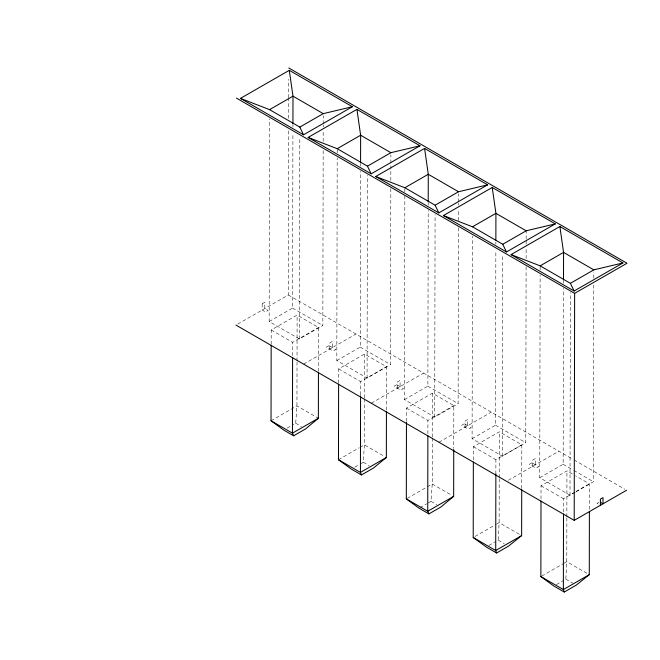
<?xml version="1.0" encoding="UTF-8"?>
<svg xmlns="http://www.w3.org/2000/svg" width="660" height="660" viewBox="0 0 660 660"><rect width="100%" height="100%" fill="white"/><g stroke="black" fill="none" stroke-linecap="round" stroke-linejoin="round"><path stroke-width="0.49" stroke-dasharray="3.3 2.47" d="M323.169 150.661L322.839 325.512L299.417 338.976L269.164 321.511L269.544 118.891M271.169 344.264L271.202 329.975L297.115 315.084L318.541 327.451L318.458 371.324M237.732 324.093L288.354 294.987L288.667 129.607M288.684 118.305L288.725 98.794M288.725 97.762L288.758 79.274M292.594 355.608L292.619 342.35L318.541 327.451M269.164 321.511L292.586 308.047L292.916 133.196M292.924 127.025L292.933 124.971M297.025 362.018L296.942 405.883L295.713 423.225L292.306 425.188M297.025 360.995L297.115 315.084M299.417 338.976L299.797 137.387M323.185 141.405L323.202 131.125M323.21 127.009L323.218 124.954M323.218 123.923L323.235 115.69M329.818 349.09L329.827 342.878L332.442 341.377L332.434 347.589M390.811 188.686L390.481 364.567L367.067 378.031L336.814 360.566L337.194 157.946M337.202 152.798L337.21 149.713M338.613 383.196L338.638 368.915L364.551 354.016L386.512 366.696L386.43 410.57M336.814 360.566L360.236 347.102L360.558 171.22M360.575 166.081L360.575 164.026M360.575 394.861L360.599 381.596L386.512 366.696M364.468 398.912L364.386 444.823L363.297 462.247L359.89 464.211M364.468 397.889L364.551 354.016M367.067 378.031L367.438 175.411M390.827 180.46L390.844 170.173M390.852 169.15L390.86 164.002M390.86 162.979L390.877 154.745M397.46 388.146L397.468 381.934L400.092 380.432L400.075 386.644M458.461 227.741L458.131 403.623L434.709 417.087L404.456 399.622L404.836 195.97M404.844 191.854L404.852 188.768M406.461 421.352L406.486 408.086L432.399 393.187L453.824 405.562L453.742 448.412M427.886 433.719L427.911 420.453L453.824 405.562M404.456 399.622L427.878 386.158L428.208 210.276M428.216 205.136L428.216 203.082M432.316 438.083L432.234 483.994L431.005 501.336L427.589 503.291M432.316 437.06L432.399 393.187M434.709 417.087L435.088 214.467M458.469 220.547L458.494 209.228M458.502 205.112L458.502 203.057M458.502 202.026L458.518 193.801M465.102 427.202L465.11 420.989L467.734 419.488L467.717 425.7M526.102 266.797L525.772 442.678L502.351 456.142L472.098 438.677L472.478 236.049M473.36 459.97L473.385 446.713L499.298 431.813L521.804 444.807L521.722 488.68M472.098 438.677L495.52 425.213L495.85 250.363M495.858 244.192L495.866 242.129M495.866 473.987L495.891 459.707L521.804 444.807M499.216 478.747L499.133 522.621L498.193 540.128L496.485 541.109M499.216 477.724L499.298 431.813M502.351 456.142L502.73 254.546M526.119 258.572L526.135 248.284M526.144 244.167L526.152 240.059M526.152 239.027L526.168 230.802M532.744 466.257L532.76 460.045L535.375 458.535L535.367 464.747M575.198 492.203L569.992 495.19L539.748 477.724L540.119 275.104M540.136 269.965L540.136 266.879M541.002 499.026L541.027 485.76L566.94 470.869L574.736 475.365M539.748 477.724L563.161 464.269L563.491 288.387M563.5 283.239L563.508 281.185M563.508 512.02L563.533 498.754L575.149 492.079M566.857 517.803L566.775 561.668L565.834 579.183L564.127 580.156M566.857 516.78L566.94 470.869M569.992 495.19L570.372 292.57M589.396 509.363L589.446 483.862L575.602 475.86M576.064 491.7L593.414 481.734L593.785 284.254M593.794 278.083L593.81 271.912M303.633 364.147L355.996 334.042M271.029 420.783L296.942 405.883L318.367 418.258M287.191 428.126L291.448 425.675M371.275 403.202L423.646 373.098M338.473 459.723L359.024 447.909M359.914 447.389L364.386 444.823L384.59 456.489M354.775 467.148L359.04 464.698M438.916 442.258L491.287 412.153M407.212 498.374L432.234 483.994L451.869 495.33M419.917 507.705L426.739 503.786M508.307 480.307L558.929 451.201M475.002 536.489L495.553 524.675M496.452 524.155L499.133 522.621L519.907 534.608M576.04 491.568L589.446 483.862M488.812 545.515L495.635 541.596M598.752 502.351L597.011 503.357L600.394 505.312M541.753 576.056L563.203 563.722M564.094 563.211L566.775 561.668L589.281 574.662M556.454 584.57L563.277 580.652M288.354 294.987L573.169 459.426M574.06 459.938L624.797 489.233M292.586 308.047L322.839 325.512M360.236 347.102L390.481 364.567M427.878 386.158L458.131 403.623M495.52 425.213L525.772 442.678M563.161 464.269L572.954 469.912M573.845 470.431L593.414 481.734M271.202 329.975L292.619 342.35M338.638 368.915L360.599 381.596M406.486 408.086L427.911 420.453M473.385 446.713L495.891 459.707M541.027 485.76L563.533 498.754M295.713 423.225L301.471 426.55M363.297 462.247L369.196 465.655M431.005 501.336L436.755 504.661M498.193 540.128L504.24 543.617M565.834 579.183L572.748 583.168M262.185 303.831L262.168 310.043L265.551 311.99L268.174 310.489L264.792 308.534L264.8 302.321L262.185 303.831M329.051 345.634L326.436 347.143L333.193 351.046L335.816 349.544L329.051 345.634M396.693 384.689L394.078 386.199L400.843 390.101L403.458 388.6L396.693 384.689M464.335 423.745L461.719 425.246L468.484 429.157L471.1 427.647L464.335 423.745M531.985 462.8L529.361 464.302L536.126 468.212L538.75 466.702L531.985 462.8"/><path stroke-width="0.99" d="M318.45 372.339L318.367 418.258L305.58 428.926L293.642 435.781L283.775 430.089L271.029 420.783L271.169 345.287M292.594 357.654L292.454 433.15L293.642 435.781M292.933 123.94L292.982 96.17L289.295 70.323L240.479 98.381L303.534 134.788L352.358 106.73L289.295 70.323M386.43 411.592L386.347 457.504L373.411 468.088L361.482 474.944L351.367 469.111L338.473 459.723L338.613 384.219M360.575 162.995L360.632 135.226L356.945 109.37L308.121 137.437L371.184 173.844L419.999 145.777L356.945 109.37M360.575 395.876L360.434 472.403L361.482 474.944M453.742 449.427L453.659 496.361L440.872 507.029L428.934 513.892L419.067 508.192L406.321 498.894L406.461 422.367M427.878 435.757L427.738 511.261L428.934 513.892M428.224 202.051L428.274 174.281L424.586 148.426L375.763 176.492L438.826 212.899L487.649 184.833L424.586 148.426M521.722 489.695L521.631 535.606L508.555 546.109L496.617 552.973L486.255 546.983L473.212 537.512L473.352 462.016M495.866 240.075L495.916 213.337L492.228 187.481L443.413 215.548L506.467 251.955L555.291 223.888L492.228 187.481M495.866 473.987L495.718 550.506L496.617 552.973M589.396 511.409L589.281 574.662L576.196 585.164L564.267 592.028L553.897 586.039L540.862 576.568L541.002 501.072M563.508 280.153L563.558 252.384L559.87 226.537L511.055 254.595L574.109 291.01L622.933 262.944L559.87 226.537M563.508 514.058L563.36 589.562L564.267 592.028M235.983 325.091L574.208 520.361L574.629 293.353L627 263.249L288.783 67.972M600.394 505.312L600.402 499.1L603.017 497.59L603.009 503.803L600.476 502.342M240.479 98.381L269.56 109.634L292.982 96.17L323.235 113.636L352.358 106.73M269.56 109.634L299.813 127.099L323.235 113.636M308.121 137.437L337.21 148.69L360.632 135.226L390.877 152.691L419.999 145.777M337.21 148.69L367.463 166.155L390.877 152.691M375.763 176.492L404.852 187.745L428.274 174.281L458.527 191.746L487.649 184.833M404.852 187.745L435.105 205.21L458.527 191.746M443.413 215.548L472.494 226.792L495.916 213.337L526.168 230.802L555.291 223.888M472.494 226.792L502.747 244.258L526.168 230.802M511.055 254.595L540.144 265.848L563.558 252.384L593.81 269.849L622.933 262.944M318.367 418.258L292.454 433.15L271.029 420.783M540.144 265.848L570.389 283.313L593.81 269.849M386.347 457.504L360.434 472.403L338.473 459.723M453.659 496.361L427.738 511.261L406.321 498.894M521.631 535.606L495.718 550.506L473.212 537.512M574.208 520.361L626.579 490.256M589.281 574.662L563.36 589.562L540.862 576.568M236.412 98.084L574.629 293.353M570.389 283.313L574.109 291.01M502.747 244.258L506.467 251.955M435.105 205.21L438.826 212.899M367.463 166.155L371.184 173.844M299.813 127.099L303.534 134.788"/></g></svg>
